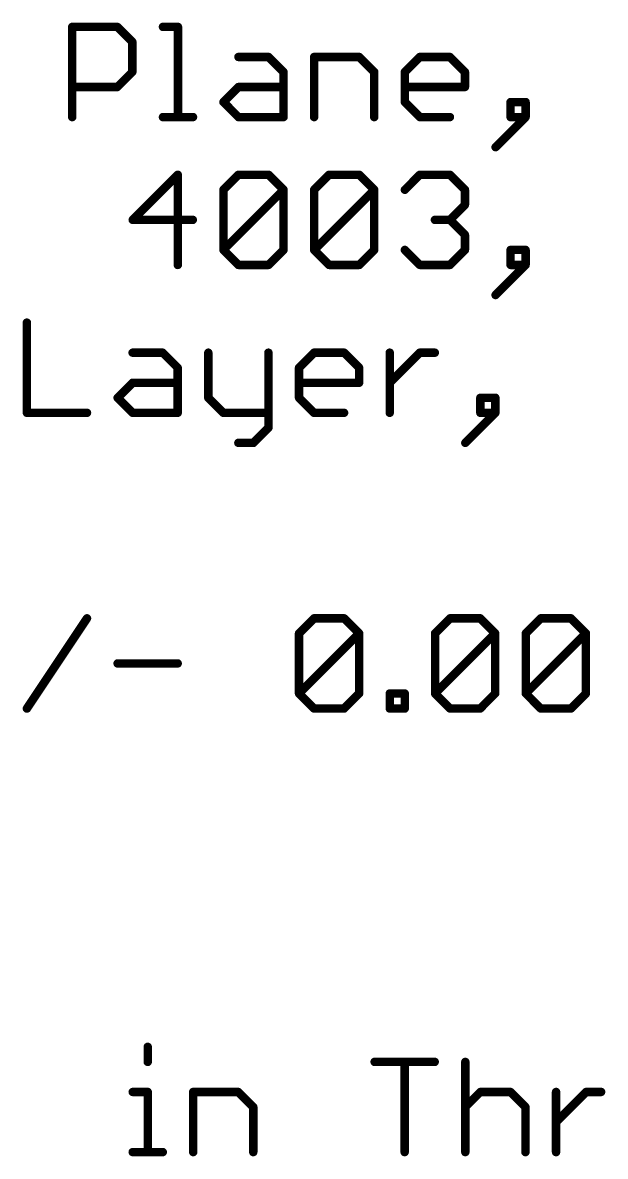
# Model space of a CAD drawing. Extents: x -1.41 to 8.41, y -3.01 to 3.01.
# Drawn here: x 3.938 to 4.352, y 0.715 to 1.52 of the extents above; entities that cross this region are included whole.
import ezdxf

# ---------------------------------------------------------------- set-up
doc = ezdxf.new("R2010")
doc.units = 0
doc.layers.add('52', color=253, linetype='CONTINUOUS')

msp = doc.modelspace()

# ---------------------------------------------------------------- linework, layer by layer
at = {"layer": '52', "const_width": 0.006}
for points in [[(3.972984, 1.453), (3.972984, 1.517055)], [(3.972984, 1.517055), (4.005011, 1.517055)], [(4.005011, 1.517055), (4.015687, 1.506379)], [(4.037439, 1.517055), (4.048115, 1.517055)], [(4.048115, 1.517055), (4.048115, 1.453)], [(4.015687, 1.506379), (4.015687, 1.485027)], [(4.091085, 1.495703), (4.112436, 1.495703)], [(4.112436, 1.495703), (4.123112, 1.485027)], [(4.144864, 1.453), (4.144864, 1.495703)], [(4.144864, 1.495703), (4.176891, 1.495703)], [(4.176891, 1.495703), (4.187567, 1.485027)], [(4.209319, 1.485027), (4.219995, 1.495703)], [(4.219995, 1.495703), (4.241346, 1.495703)], [(4.241346, 1.495703), (4.252022, 1.485027)], [(4.015687, 1.485027), (4.005011, 1.474352)], [(4.123112, 1.485027), (4.123112, 1.453)], [(4.187567, 1.485027), (4.187567, 1.453)], [(4.209319, 1.463676), (4.209319, 1.485027)], [(4.252022, 1.485027), (4.252022, 1.474352)], [(4.005011, 1.474352), (3.972984, 1.474352)], [(4.080409, 1.463676), (4.091085, 1.474352)], [(4.091085, 1.474352), (4.123112, 1.474352)], [(4.252022, 1.474352), (4.209319, 1.474352)], [(4.091085, 1.453), (4.080409, 1.463676)], [(4.219995, 1.453), (4.209319, 1.463676)], [(4.295125, 1.463676), (4.28445, 1.463676)], [(4.28445, 1.463676), (4.28445, 1.453)], [(4.295125, 1.453), (4.295125, 1.463676)], [(4.037439, 1.453), (4.05879, 1.453)], [(4.123112, 1.453), (4.091085, 1.453)], [(4.241346, 1.453), (4.219995, 1.453)], [(4.273774, 1.431648), (4.295125, 1.453)], [(4.28445, 1.453), (4.295125, 1.453)], [(4.047981, 1.412055), (4.015954, 1.380027)], [(4.047981, 1.348), (4.047981, 1.412055)], [(4.080409, 1.401379), (4.091085, 1.412055)], [(4.091085, 1.412055), (4.112436, 1.412055)], [(4.112436, 1.412055), (4.123112, 1.401379)], [(4.144864, 1.401379), (4.15554, 1.412055)], [(4.15554, 1.412055), (4.176891, 1.412055)], [(4.176891, 1.412055), (4.187567, 1.401379)], [(4.209319, 1.401379), (4.219995, 1.412055)], [(4.219995, 1.412055), (4.241346, 1.412055)], [(4.241346, 1.412055), (4.252022, 1.401379)], [(4.080409, 1.358676), (4.080409, 1.401379)], [(4.080409, 1.358676), (4.123112, 1.401379)], [(4.123112, 1.401379), (4.123112, 1.358676)], [(4.144864, 1.358676), (4.144864, 1.401379)], [(4.144864, 1.358676), (4.187567, 1.401379)], [(4.187567, 1.401379), (4.187567, 1.358676)], [(4.252022, 1.401379), (4.252022, 1.390703)], [(4.252022, 1.390703), (4.241346, 1.380027)], [(4.015954, 1.380027), (4.058657, 1.380027)], [(4.241346, 1.380027), (4.23067, 1.380027)], [(4.241346, 1.380027), (4.252022, 1.369352)], [(4.252022, 1.369352), (4.252022, 1.358676)], [(4.091085, 1.348), (4.080409, 1.358676)], [(4.123112, 1.358676), (4.112436, 1.348)], [(4.15554, 1.348), (4.144864, 1.358676)], [(4.187567, 1.358676), (4.176891, 1.348)], [(4.219995, 1.348), (4.209319, 1.358676)], [(4.252022, 1.358676), (4.241346, 1.348)], [(4.295125, 1.358676), (4.28445, 1.358676)], [(4.28445, 1.358676), (4.28445, 1.348)], [(4.295125, 1.348), (4.295125, 1.358676)], [(4.112436, 1.348), (4.091085, 1.348)], [(4.176891, 1.348), (4.15554, 1.348)], [(4.241346, 1.348), (4.219995, 1.348)], [(4.273774, 1.326648), (4.295125, 1.348)], [(4.28445, 1.348), (4.295125, 1.348)], [(3.940757, 1.307055), (3.940757, 1.243)], [(4.015887, 1.285703), (4.037239, 1.285703)], [(4.037239, 1.285703), (4.047915, 1.275027)], [(4.069666, 1.285703), (4.069666, 1.253676)], [(4.11237, 1.285703), (4.11237, 1.232324)], [(4.134121, 1.275027), (4.144797, 1.285703)], [(4.144797, 1.285703), (4.166149, 1.285703)], [(4.166149, 1.285703), (4.176825, 1.275027)], [(4.198576, 1.243), (4.198576, 1.285703)], [(4.198576, 1.264352), (4.219928, 1.285703)], [(4.219928, 1.285703), (4.230604, 1.285703)], [(4.047915, 1.275027), (4.047915, 1.243)], [(4.134121, 1.253676), (4.134121, 1.275027)], [(4.176825, 1.275027), (4.176825, 1.264352)], [(4.005211, 1.253676), (4.015887, 1.264352)], [(4.015887, 1.264352), (4.047915, 1.264352)], [(4.176825, 1.264352), (4.134121, 1.264352)], [(4.015887, 1.243), (4.005211, 1.253676)], [(4.069666, 1.253676), (4.080342, 1.243)], [(4.144797, 1.243), (4.134121, 1.253676)], [(4.27364, 1.253676), (4.262965, 1.253676)], [(4.262965, 1.253676), (4.262965, 1.243)], [(4.27364, 1.243), (4.27364, 1.253676)], [(3.940757, 1.243), (3.98346, 1.243)], [(4.047915, 1.243), (4.015887, 1.243)], [(4.080342, 1.243), (4.11237, 1.243)], [(4.166149, 1.243), (4.144797, 1.243)], [(4.252289, 1.221648), (4.27364, 1.243)], [(4.262965, 1.243), (4.27364, 1.243)], [(4.11237, 1.232324), (4.101694, 1.221648)], [(4.101694, 1.221648), (4.091018, 1.221648)], [(3.940757, 1.033), (3.98346, 1.097055)], [(4.134121, 1.086379), (4.144797, 1.097055)], [(4.144797, 1.097055), (4.166149, 1.097055)], [(4.166149, 1.097055), (4.176825, 1.086379)], [(4.230804, 1.086379), (4.24148, 1.097055)], [(4.24148, 1.097055), (4.262831, 1.097055)], [(4.262831, 1.097055), (4.273507, 1.086379)], [(4.295259, 1.086379), (4.305935, 1.097055)], [(4.305935, 1.097055), (4.327286, 1.097055)], [(4.327286, 1.097055), (4.337962, 1.086379)], [(4.134121, 1.043676), (4.134121, 1.086379)], [(4.134121, 1.043676), (4.176825, 1.086379)], [(4.176825, 1.086379), (4.176825, 1.043676)], [(4.230804, 1.043676), (4.230804, 1.086379)], [(4.230804, 1.043676), (4.273507, 1.086379)], [(4.273507, 1.086379), (4.273507, 1.043676)], [(4.295259, 1.043676), (4.295259, 1.086379)], [(4.295259, 1.043676), (4.337962, 1.086379)], [(4.337962, 1.086379), (4.337962, 1.043676)], [(4.005211, 1.065027), (4.047915, 1.065027)], [(4.144797, 1.033), (4.134121, 1.043676)], [(4.176825, 1.043676), (4.166149, 1.033)], [(4.198576, 1.033), (4.198576, 1.043676)], [(4.198576, 1.043676), (4.209252, 1.043676)], [(4.209252, 1.043676), (4.209252, 1.033)], [(4.24148, 1.033), (4.230804, 1.043676)], [(4.273507, 1.043676), (4.262831, 1.033)], [(4.305935, 1.033), (4.295259, 1.043676)], [(4.337962, 1.043676), (4.327286, 1.033)], [(4.166149, 1.033), (4.144797, 1.033)], [(4.209252, 1.033), (4.198576, 1.033)], [(4.262831, 1.033), (4.24148, 1.033)], [(4.327286, 1.033), (4.305935, 1.033)], [(4.02663, 0.79273), (4.02663, 0.782055)], [(4.187834, 0.782055), (4.230537, 0.782055)], [(4.209185, 0.718), (4.209185, 0.782055)], [(4.252289, 0.782055), (4.252289, 0.718)], [(4.015954, 0.760703), (4.02663, 0.760703)], [(4.02663, 0.760703), (4.02663, 0.718)], [(4.058924, 0.718), (4.058924, 0.760703)], [(4.058924, 0.760703), (4.090951, 0.760703)], [(4.090951, 0.760703), (4.101627, 0.750027)], [(4.252289, 0.750027), (4.262965, 0.760703)], [(4.262965, 0.760703), (4.284316, 0.760703)], [(4.284316, 0.760703), (4.294992, 0.750027)], [(4.316744, 0.718), (4.316744, 0.760703)], [(4.316744, 0.739352), (4.338095, 0.760703)], [(4.338095, 0.760703), (4.348771, 0.760703)], [(4.101627, 0.750027), (4.101627, 0.718)], [(4.294992, 0.750027), (4.294992, 0.718)], [(4.015954, 0.718), (4.037305, 0.718)]]:
    msp.add_lwpolyline(points, dxfattribs=at)
at = {"layer": '52', "const_width": 0.003}
for points in [[(3.974484, 1.517055, 1), (3.971484, 1.517055)], [(3.972984, 1.518555, 1), (3.972984, 1.515555)], [(4.006072, 1.518115, 1), (4.003951, 1.515994)], [(4.005011, 1.515555, 1), (4.005011, 1.518555)], [(4.037439, 1.518555, 1), (4.037439, 1.515555)], [(4.049615, 1.517055, 1), (4.046615, 1.517055)], [(4.048115, 1.515555, 1), (4.048115, 1.518555)], [(4.017187, 1.506379, 1), (4.014187, 1.506379)], [(4.014626, 1.505318, 1), (4.016748, 1.50744)], [(4.091085, 1.497203, 1), (4.091085, 1.494203)], [(4.113497, 1.496764, 1), (4.111376, 1.494642)], [(4.112436, 1.494203, 1), (4.112436, 1.497203)], [(4.146364, 1.495703, 1), (4.143364, 1.495703)], [(4.144864, 1.497203, 1), (4.144864, 1.494203)], [(4.177952, 1.496764, 1), (4.175831, 1.494642)], [(4.176891, 1.494203, 1), (4.176891, 1.497203)], [(4.219995, 1.497203, 1), (4.219995, 1.494203)], [(4.221055, 1.494642, 1), (4.218934, 1.496764)], [(4.242407, 1.496764, 1), (4.240286, 1.494642)], [(4.241346, 1.494203, 1), (4.241346, 1.497203)], [(4.014187, 1.485027, 1), (4.017187, 1.485027)], [(4.016748, 1.483967, 1), (4.014626, 1.486088)], [(4.124612, 1.485027, 1), (4.121612, 1.485027)], [(4.122051, 1.483967, 1), (4.124173, 1.486088)], [(4.189067, 1.485027, 1), (4.186067, 1.485027)], [(4.186506, 1.483967, 1), (4.188628, 1.486088)], [(4.210819, 1.485027, 1), (4.207819, 1.485027)], [(4.208258, 1.486088, 1), (4.21038, 1.483967)], [(4.253522, 1.485027, 1), (4.250522, 1.485027)], [(4.250961, 1.483967, 1), (4.253083, 1.486088)], [(3.972984, 1.475852, 1), (3.972984, 1.472852)], [(4.003951, 1.475412, 1), (4.006072, 1.473291)], [(4.005011, 1.472852, 1), (4.005011, 1.475852)], [(4.091085, 1.475852, 1), (4.091085, 1.472852)], [(4.092145, 1.473291, 1), (4.090024, 1.475412)], [(4.123112, 1.472852, 1), (4.123112, 1.475852)], [(4.209319, 1.475852, 1), (4.209319, 1.472852)], [(4.250522, 1.474352, 1), (4.253522, 1.474352)], [(4.252022, 1.472852, 1), (4.252022, 1.475852)], [(4.08147, 1.464736, 1), (4.079348, 1.462615)], [(4.079348, 1.464736, 1), (4.08147, 1.462615)], [(4.21038, 1.464736, 1), (4.208258, 1.462615)], [(4.28445, 1.465176, 1), (4.28445, 1.462176)], [(4.28595, 1.463676, 1), (4.28295, 1.463676)], [(4.296625, 1.463676, 1), (4.293625, 1.463676)], [(4.295125, 1.462176, 1), (4.295125, 1.465176)], [(4.207819, 1.463676, 1), (4.210819, 1.463676)], [(3.971484, 1.453, 1), (3.974484, 1.453)], [(4.037439, 1.4545, 1), (4.037439, 1.4515)], [(4.046615, 1.453, 1), (4.049615, 1.453)], [(4.05879, 1.4515, 1), (4.05879, 1.4545)], [(4.091085, 1.4545, 1), (4.091085, 1.4515)], [(4.090024, 1.451939, 1), (4.092145, 1.454061)], [(4.121612, 1.453, 1), (4.124612, 1.453)], [(4.123112, 1.4515, 1), (4.123112, 1.4545)], [(4.143364, 1.453, 1), (4.146364, 1.453)], [(4.186067, 1.453, 1), (4.189067, 1.453)], [(4.219995, 1.4545, 1), (4.219995, 1.4515)], [(4.218934, 1.451939, 1), (4.221055, 1.454061)], [(4.241346, 1.4515, 1), (4.241346, 1.4545)], [(4.28445, 1.4545, 1), (4.28445, 1.4515)], [(4.28295, 1.453, 1), (4.28595, 1.453)], [(4.293625, 1.453, 1), (4.296625, 1.453)], [(4.296186, 1.451939, 1), (4.294065, 1.454061)], [(4.295125, 1.4515, 1), (4.295125, 1.4545)], [(4.272713, 1.432709, 1), (4.274835, 1.430588)], [(4.049481, 1.412055, 1), (4.046481, 1.412055)], [(4.049042, 1.410994, 1), (4.046921, 1.413115)], [(4.091085, 1.413555, 1), (4.091085, 1.410555)], [(4.092145, 1.410994, 1), (4.090024, 1.413115)], [(4.113497, 1.413115, 1), (4.111376, 1.410994)], [(4.112436, 1.410555, 1), (4.112436, 1.413555)], [(4.15554, 1.413555, 1), (4.15554, 1.410555)], [(4.1566, 1.410994, 1), (4.154479, 1.413115)], [(4.177952, 1.413115, 1), (4.175831, 1.410994)], [(4.176891, 1.410555, 1), (4.176891, 1.413555)], [(4.219995, 1.413555, 1), (4.219995, 1.410555)], [(4.221055, 1.410994, 1), (4.218934, 1.413115)], [(4.242407, 1.413115, 1), (4.240286, 1.410994)], [(4.241346, 1.410555, 1), (4.241346, 1.413555)], [(4.081909, 1.401379, 1), (4.078909, 1.401379)], [(4.079348, 1.40244, 1), (4.08147, 1.400318)], [(4.124612, 1.401379, 1), (4.121612, 1.401379)], [(4.124173, 1.400318, 1), (4.122051, 1.40244)], [(4.122051, 1.400318, 1), (4.124173, 1.40244)], [(4.146364, 1.401379, 1), (4.143364, 1.401379)], [(4.143803, 1.40244, 1), (4.145925, 1.400318)], [(4.189067, 1.401379, 1), (4.186067, 1.401379)], [(4.188628, 1.400318, 1), (4.186506, 1.40244)], [(4.186506, 1.400318, 1), (4.188628, 1.40244)], [(4.208258, 1.40244, 1), (4.21038, 1.400318)], [(4.253522, 1.401379, 1), (4.250522, 1.401379)], [(4.250961, 1.400318, 1), (4.253083, 1.40244)], [(4.253083, 1.389642, 1), (4.250961, 1.391764)], [(4.250522, 1.390703, 1), (4.253522, 1.390703)], [(4.015954, 1.381527, 1), (4.015954, 1.378527)], [(4.014893, 1.381088, 1), (4.017015, 1.378967)], [(4.058657, 1.378527, 1), (4.058657, 1.381527)], [(4.23067, 1.381527, 1), (4.23067, 1.378527)], [(4.242407, 1.381088, 1), (4.240286, 1.378967)], [(4.240286, 1.381088, 1), (4.242407, 1.378967)], [(4.241346, 1.378527, 1), (4.241346, 1.381527)], [(4.253522, 1.369352, 1), (4.250522, 1.369352)], [(4.250961, 1.368291, 1), (4.253083, 1.370412)], [(4.08147, 1.359736, 1), (4.079348, 1.357615)], [(4.079348, 1.359736, 1), (4.08147, 1.357615)], [(4.124173, 1.357615, 1), (4.122051, 1.359736)], [(4.145925, 1.359736, 1), (4.143803, 1.357615)], [(4.143803, 1.359736, 1), (4.145925, 1.357615)], [(4.188628, 1.357615, 1), (4.186506, 1.359736)], [(4.21038, 1.359736, 1), (4.208258, 1.357615)], [(4.253083, 1.357615, 1), (4.250961, 1.359736)], [(4.28445, 1.360176, 1), (4.28445, 1.357176)], [(4.28595, 1.358676, 1), (4.28295, 1.358676)], [(4.296625, 1.358676, 1), (4.293625, 1.358676)], [(4.295125, 1.357176, 1), (4.295125, 1.360176)], [(4.078909, 1.358676, 1), (4.081909, 1.358676)], [(4.121612, 1.358676, 1), (4.124612, 1.358676)], [(4.143364, 1.358676, 1), (4.146364, 1.358676)], [(4.186067, 1.358676, 1), (4.189067, 1.358676)], [(4.250522, 1.358676, 1), (4.253522, 1.358676)], [(4.046481, 1.348, 1), (4.049481, 1.348)], [(4.091085, 1.3495, 1), (4.091085, 1.3465)], [(4.090024, 1.346939, 1), (4.092145, 1.349061)], [(4.111376, 1.349061, 1), (4.113497, 1.346939)], [(4.112436, 1.3465, 1), (4.112436, 1.3495)], [(4.15554, 1.3495, 1), (4.15554, 1.3465)], [(4.154479, 1.346939, 1), (4.1566, 1.349061)], [(4.175831, 1.349061, 1), (4.177952, 1.346939)], [(4.176891, 1.3465, 1), (4.176891, 1.3495)], [(4.219995, 1.3495, 1), (4.219995, 1.3465)], [(4.218934, 1.346939, 1), (4.221055, 1.349061)], [(4.240286, 1.349061, 1), (4.242407, 1.346939)], [(4.241346, 1.3465, 1), (4.241346, 1.3495)], [(4.28445, 1.3495, 1), (4.28445, 1.3465)], [(4.28295, 1.348, 1), (4.28595, 1.348)], [(4.293625, 1.348, 1), (4.296625, 1.348)], [(4.296186, 1.346939, 1), (4.294065, 1.349061)], [(4.295125, 1.3465, 1), (4.295125, 1.3495)], [(4.272713, 1.327709, 1), (4.274835, 1.325588)], [(3.942257, 1.307055, 1), (3.939257, 1.307055)], [(4.015887, 1.287203, 1), (4.015887, 1.284203)], [(4.038299, 1.286764, 1), (4.036178, 1.284642)], [(4.037239, 1.284203, 1), (4.037239, 1.287203)], [(4.071166, 1.285703, 1), (4.068166, 1.285703)], [(4.11387, 1.285703, 1), (4.11087, 1.285703)], [(4.144797, 1.287203, 1), (4.144797, 1.284203)], [(4.145858, 1.284642, 1), (4.143736, 1.286764)], [(4.167209, 1.286764, 1), (4.165088, 1.284642)], [(4.166149, 1.284203, 1), (4.166149, 1.287203)], [(4.200076, 1.285703, 1), (4.197076, 1.285703)], [(4.219928, 1.287203, 1), (4.219928, 1.284203)], [(4.220989, 1.284642, 1), (4.218867, 1.286764)], [(4.230604, 1.284203, 1), (4.230604, 1.287203)], [(4.049415, 1.275027, 1), (4.046415, 1.275027)], [(4.046854, 1.273967, 1), (4.048975, 1.276088)], [(4.135621, 1.275027, 1), (4.132621, 1.275027)], [(4.133061, 1.276088, 1), (4.135182, 1.273967)], [(4.178325, 1.275027, 1), (4.175325, 1.275027)], [(4.175764, 1.273967, 1), (4.177885, 1.276088)], [(4.015887, 1.265852, 1), (4.015887, 1.262852)], [(4.016948, 1.263291, 1), (4.014827, 1.265412)], [(4.047915, 1.262852, 1), (4.047915, 1.265852)], [(4.134121, 1.265852, 1), (4.134121, 1.262852)], [(4.175325, 1.264352, 1), (4.178325, 1.264352)], [(4.176825, 1.262852, 1), (4.176825, 1.265852)], [(4.197516, 1.265412, 1), (4.199637, 1.263291)], [(4.006272, 1.254736, 1), (4.004151, 1.252615)], [(4.004151, 1.254736, 1), (4.006272, 1.252615)], [(4.070727, 1.254736, 1), (4.068606, 1.252615)], [(4.135182, 1.254736, 1), (4.133061, 1.252615)], [(4.262965, 1.255176, 1), (4.262965, 1.252176)], [(4.264465, 1.253676, 1), (4.261465, 1.253676)], [(4.27514, 1.253676, 1), (4.27214, 1.253676)], [(4.27364, 1.252176, 1), (4.27364, 1.255176)], [(4.068166, 1.253676, 1), (4.071166, 1.253676)], [(4.132621, 1.253676, 1), (4.135621, 1.253676)], [(3.940757, 1.2445, 1), (3.940757, 1.2415)], [(3.939257, 1.243, 1), (3.942257, 1.243)], [(3.98346, 1.2415, 1), (3.98346, 1.2445)], [(4.015887, 1.2445, 1), (4.015887, 1.2415)], [(4.014827, 1.241939, 1), (4.016948, 1.244061)], [(4.046415, 1.243, 1), (4.049415, 1.243)], [(4.047915, 1.2415, 1), (4.047915, 1.2445)], [(4.080342, 1.2445, 1), (4.080342, 1.2415)], [(4.079281, 1.241939, 1), (4.081403, 1.244061)], [(4.11237, 1.2415, 1), (4.11237, 1.2445)], [(4.144797, 1.2445, 1), (4.144797, 1.2415)], [(4.143736, 1.241939, 1), (4.145858, 1.244061)], [(4.166149, 1.2415, 1), (4.166149, 1.2445)], [(4.197076, 1.243, 1), (4.200076, 1.243)], [(4.262965, 1.2445, 1), (4.262965, 1.2415)], [(4.261465, 1.243, 1), (4.264465, 1.243)], [(4.27214, 1.243, 1), (4.27514, 1.243)], [(4.274701, 1.241939, 1), (4.27258, 1.244061)], [(4.27364, 1.2415, 1), (4.27364, 1.2445)], [(4.11087, 1.232324, 1), (4.11387, 1.232324)], [(4.11343, 1.231264, 1), (4.111309, 1.233385)], [(4.091018, 1.223148, 1), (4.091018, 1.220148)], [(4.100633, 1.222709, 1), (4.102754, 1.220588)], [(4.101694, 1.220148, 1), (4.101694, 1.223148)], [(4.251228, 1.222709, 1), (4.25335, 1.220588)], [(3.984708, 1.096223, 1), (3.982212, 1.097887)], [(4.144797, 1.098555, 1), (4.144797, 1.095555)], [(4.145858, 1.095994, 1), (4.143736, 1.098115)], [(4.167209, 1.098115, 1), (4.165088, 1.095994)], [(4.166149, 1.095555, 1), (4.166149, 1.098555)], [(4.24148, 1.098555, 1), (4.24148, 1.095555)], [(4.24254, 1.095994, 1), (4.240419, 1.098115)], [(4.263892, 1.098115, 1), (4.261771, 1.095994)], [(4.262831, 1.095555, 1), (4.262831, 1.098555)], [(4.305935, 1.098555, 1), (4.305935, 1.095555)], [(4.306995, 1.095994, 1), (4.304874, 1.098115)], [(4.328347, 1.098115, 1), (4.326226, 1.095994)], [(4.327286, 1.095555, 1), (4.327286, 1.098555)], [(4.135621, 1.086379, 1), (4.132621, 1.086379)], [(4.133061, 1.08744, 1), (4.135182, 1.085318)], [(4.178325, 1.086379, 1), (4.175325, 1.086379)], [(4.177885, 1.085318, 1), (4.175764, 1.08744)], [(4.175764, 1.085318, 1), (4.177885, 1.08744)], [(4.232304, 1.086379, 1), (4.229304, 1.086379)], [(4.229743, 1.08744, 1), (4.231865, 1.085318)], [(4.275007, 1.086379, 1), (4.272007, 1.086379)], [(4.274568, 1.085318, 1), (4.272446, 1.08744)], [(4.272446, 1.085318, 1), (4.274568, 1.08744)], [(4.296759, 1.086379, 1), (4.293759, 1.086379)], [(4.294198, 1.08744, 1), (4.29632, 1.085318)], [(4.339462, 1.086379, 1), (4.336462, 1.086379)], [(4.339023, 1.085318, 1), (4.336901, 1.08744)], [(4.336901, 1.085318, 1), (4.339023, 1.08744)], [(4.005211, 1.066527, 1), (4.005211, 1.063527)], [(4.047915, 1.063527, 1), (4.047915, 1.066527)], [(4.135182, 1.044736, 1), (4.133061, 1.042615)], [(4.177885, 1.042615, 1), (4.175764, 1.044736)], [(4.200076, 1.043676, 1), (4.197076, 1.043676)], [(4.198576, 1.045176, 1), (4.198576, 1.042176)], [(4.210752, 1.043676, 1), (4.207752, 1.043676)], [(4.209252, 1.042176, 1), (4.209252, 1.045176)], [(4.231865, 1.044736, 1), (4.229743, 1.042615)], [(4.274568, 1.042615, 1), (4.272446, 1.044736)], [(4.29632, 1.044736, 1), (4.294198, 1.042615)], [(4.339023, 1.042615, 1), (4.336901, 1.044736)], [(4.132621, 1.043676, 1), (4.135621, 1.043676)], [(4.133061, 1.044736, 1), (4.135182, 1.042615)], [(4.175325, 1.043676, 1), (4.178325, 1.043676)], [(4.229743, 1.044736, 1), (4.231865, 1.042615)], [(4.229304, 1.043676, 1), (4.232304, 1.043676)], [(4.272007, 1.043676, 1), (4.275007, 1.043676)], [(4.294198, 1.044736, 1), (4.29632, 1.042615)], [(4.293759, 1.043676, 1), (4.296759, 1.043676)], [(4.336462, 1.043676, 1), (4.339462, 1.043676)], [(3.939508, 1.033832, 1), (3.942005, 1.032168)], [(4.144797, 1.0345, 1), (4.144797, 1.0315)], [(4.143736, 1.031939, 1), (4.145858, 1.034061)], [(4.165088, 1.034061, 1), (4.167209, 1.031939)], [(4.166149, 1.0315, 1), (4.166149, 1.0345)], [(4.198576, 1.0345, 1), (4.198576, 1.0315)], [(4.197076, 1.033, 1), (4.200076, 1.033)], [(4.207752, 1.033, 1), (4.210752, 1.033)], [(4.209252, 1.0315, 1), (4.209252, 1.0345)], [(4.24148, 1.0345, 1), (4.24148, 1.0315)], [(4.240419, 1.031939, 1), (4.24254, 1.034061)], [(4.261771, 1.034061, 1), (4.263892, 1.031939)], [(4.262831, 1.0315, 1), (4.262831, 1.0345)], [(4.305935, 1.0345, 1), (4.305935, 1.0315)], [(4.304874, 1.031939, 1), (4.306995, 1.034061)], [(4.326226, 1.034061, 1), (4.328347, 1.031939)], [(4.327286, 1.0315, 1), (4.327286, 1.0345)], [(4.02813, 0.79273, 1), (4.02513, 0.79273)], [(4.02513, 0.782055, 1), (4.02813, 0.782055)], [(4.187834, 0.783555, 1), (4.187834, 0.780555)], [(4.210685, 0.782055, 1), (4.207685, 0.782055)], [(4.230537, 0.780555, 1), (4.230537, 0.783555)], [(4.253789, 0.782055, 1), (4.250789, 0.782055)], [(4.015954, 0.762203, 1), (4.015954, 0.759203)], [(4.02813, 0.760703, 1), (4.02513, 0.760703)], [(4.02663, 0.759203, 1), (4.02663, 0.762203)], [(4.060424, 0.760703, 1), (4.057424, 0.760703)], [(4.058924, 0.762203, 1), (4.058924, 0.759203)], [(4.092012, 0.761764, 1), (4.089891, 0.759642)], [(4.090951, 0.759203, 1), (4.090951, 0.762203)], [(4.262965, 0.762203, 1), (4.262965, 0.759203)], [(4.264025, 0.759642, 1), (4.261904, 0.761764)], [(4.285377, 0.761764, 1), (4.283256, 0.759642)], [(4.284316, 0.759203, 1), (4.284316, 0.762203)], [(4.318244, 0.760703, 1), (4.315244, 0.760703)], [(4.338095, 0.762203, 1), (4.338095, 0.759203)], [(4.339156, 0.759642, 1), (4.337035, 0.761764)], [(4.348771, 0.759203, 1), (4.348771, 0.762203)], [(4.103127, 0.750027, 1), (4.100127, 0.750027)], [(4.100566, 0.748967, 1), (4.102688, 0.751088)], [(4.251228, 0.751088, 1), (4.25335, 0.748967)], [(4.296492, 0.750027, 1), (4.293492, 0.750027)], [(4.293931, 0.748967, 1), (4.296053, 0.751088)], [(4.315683, 0.740412, 1), (4.317805, 0.738291)], [(4.015954, 0.7195, 1), (4.015954, 0.7165)], [(4.02513, 0.718, 1), (4.02813, 0.718)], [(4.037305, 0.7165, 1), (4.037305, 0.7195)], [(4.057424, 0.718, 1), (4.060424, 0.718)], [(4.100127, 0.718, 1), (4.103127, 0.718)], [(4.207685, 0.718, 1), (4.210685, 0.718)], [(4.250789, 0.718, 1), (4.253789, 0.718)], [(4.293492, 0.718, 1), (4.296492, 0.718)], [(4.315244, 0.718, 1), (4.318244, 0.718)]]:
    msp.add_lwpolyline(points, format="xyb", dxfattribs=at)

doc.saveas('drawing.dxf')
